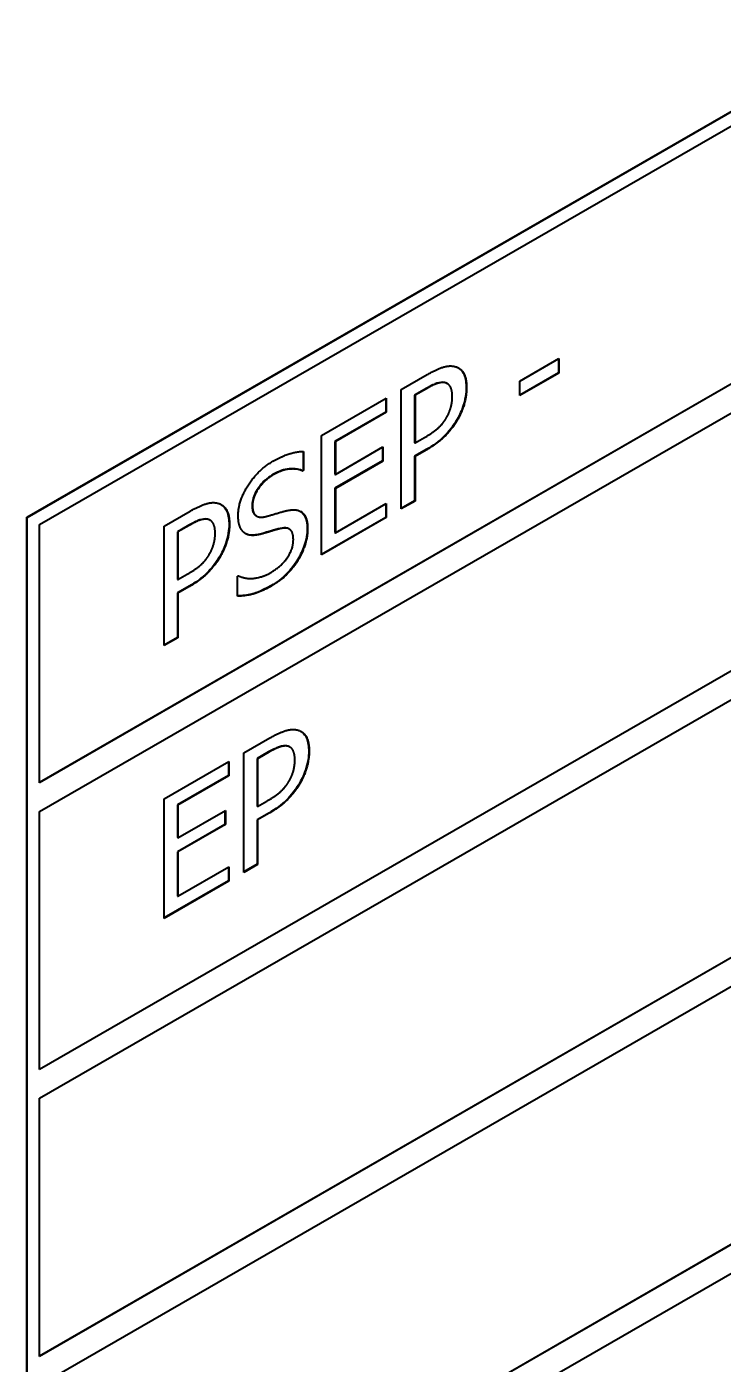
# Model space of a CAD drawing. Header units: millimetres. Extents: x 0 to 5945, y 0 to 4205.
# Drawn here: x 5628.37 to 5634.33, y 3433.98 to 3445.41 of the extents above; entities that cross this region are included whole.
import ezdxf

# ---------------------------------------------------------------- set-up
doc = ezdxf.new("R2010")
doc.units = ezdxf.units.MM
doc.header["$LTSCALE"] = 5
doc.layers.add('가시적인 것(ISO)', color=3, linetype='Continuous', lineweight=40)
doc.layers.add('가시적인 좁은 것(ISO)', color=3, linetype='Continuous', lineweight=35)

msp = doc.modelspace()

# ---------------------------------------------------------------- linework, layer by layer
at = {"layer": '가시적인 것(ISO)'}
for p, q in [((5628.3737, 3441.2188), (5660.9006, 3459.9498)), ((5628.3772, 3441.2168), (5660.9041, 3459.9478)), ((5628.4833, 3441.1552), (5660.798, 3459.7641)), ((5628.4833, 3438.9519), (5660.7945, 3457.5587)), ((5660.798, 3457.5567), (5628.4833, 3438.9479)), ((5628.4833, 3438.7026), (5660.798, 3457.3114)), ((5628.4833, 3436.4993), (5660.7945, 3455.1061)), ((5660.798, 3455.1041), (5628.4833, 3436.4952)), ((5628.4833, 3436.25), (5660.798, 3454.8588)), ((5628.4833, 3434.0467), (5660.7945, 3452.6535)), ((5660.798, 3452.6514), (5628.4833, 3434.0426)), ((5628.4833, 3433.7973), (5660.798, 3452.4062)), ((5628.4833, 3431.594), (5660.7945, 3450.2008)), ((5660.798, 3450.1988), (5628.4833, 3431.5899)), ((5628.4833, 3431.3447), (5660.798, 3449.9535)), ((5632.5934, 3442.3822), (5632.9279, 3442.5748)), ((5632.9244, 3442.5728), (5632.9244, 3442.4526)), ((5632.9279, 3442.5748), (5632.9279, 3442.4506)), ((5631.5791, 3442.3107), (5631.8012, 3442.4386)), ((5632.9244, 3442.4526), (5632.5934, 3442.262)), ((5632.9279, 3442.4506), (5632.5934, 3442.2579)), ((5632.9244, 3442.4526), (5632.9279, 3442.4506)), ((5631.7905, 3442.3189), (5631.6931, 3442.2628)), ((5631.794, 3442.3169), (5631.6966, 3442.2608)), ((5631.9697, 3442.3628), (5631.9733, 3442.3608)), ((5632.5934, 3442.2579), (5632.5934, 3442.3822)), ((5630.8972, 3441.9181), (5631.4502, 3442.2365)), ((5631.4467, 3442.2344), (5631.4467, 3442.1176)), ((5631.4502, 3442.2365), (5631.4502, 3442.1156)), ((5631.5791, 3441.2888), (5631.5791, 3442.3107)), ((5631.6931, 3442.2628), (5631.6931, 3441.8554)), ((5631.6931, 3442.2628), (5631.6966, 3442.2608)), ((5631.6966, 3442.2608), (5631.6966, 3441.8533)), ((5631.4467, 3442.1176), (5631.0112, 3441.8668)), ((5631.4502, 3442.1156), (5631.0147, 3441.8648)), ((5631.4467, 3442.1176), (5631.4502, 3442.1156)), ((5630.8972, 3440.8961), (5630.8972, 3441.9181)), ((5631.0112, 3441.8668), (5631.0147, 3441.8648)), ((5631.0112, 3441.8668), (5631.0112, 3441.5869)), ((5631.0147, 3441.8648), (5631.0147, 3441.5849)), ((5631.6966, 3441.8533), (5631.7768, 3441.8995)), ((5630.7397, 3441.7813), (5630.7397, 3441.6211)), ((5630.7432, 3441.7813), (5630.7432, 3441.619)), ((5631.0147, 3441.5849), (5631.4208, 3441.8187)), ((5631.4173, 3441.8167), (5631.4173, 3441.6999)), ((5631.4208, 3441.8187), (5631.4208, 3441.6978)), ((5631.6931, 3441.8554), (5631.6966, 3441.8533)), ((5631.7926, 3441.7968), (5631.6931, 3441.7394)), ((5631.7962, 3441.7947), (5631.6966, 3441.7374)), ((5631.4173, 3441.6999), (5631.0112, 3441.466)), ((5631.4208, 3441.6978), (5631.0147, 3441.464)), ((5631.4173, 3441.6999), (5631.4208, 3441.6978)), ((5631.6931, 3441.7394), (5631.6931, 3441.3585)), ((5631.6931, 3441.7394), (5631.6966, 3441.7374)), ((5631.6966, 3441.7374), (5631.6966, 3441.3564)), ((5630.7397, 3441.6211), (5630.7311, 3441.6161)), ((5630.7311, 3441.6161), (5630.7347, 3441.6141)), ((5630.7432, 3441.619), (5630.7347, 3441.6141)), ((5630.7397, 3441.6211), (5630.7432, 3441.619)), ((5631.0112, 3441.5869), (5631.0147, 3441.5849)), ((5631.0112, 3441.466), (5631.0147, 3441.464)), ((5631.0112, 3441.466), (5631.0112, 3441.0867)), ((5631.0147, 3441.464), (5631.0147, 3441.0847)), ((5631.0147, 3441.0847), (5631.4502, 3441.3355)), ((5631.4467, 3441.3334), (5631.4467, 3441.2166)), ((5631.4502, 3441.3355), (5631.4502, 3441.2146)), ((5631.6931, 3441.3585), (5631.5791, 3441.2929)), ((5631.6966, 3441.3564), (5631.5791, 3441.2888)), ((5631.6931, 3441.3585), (5631.6966, 3441.3564)), ((5628.3737, 3421.5977), (5628.3737, 3441.2188)), ((5628.3737, 3441.2188), (5628.3772, 3441.2168)), ((5628.3772, 3421.5957), (5628.3772, 3441.2168)), ((5629.5499, 3441.1422), (5629.772, 3441.2701)), ((5629.9405, 3441.1943), (5629.9441, 3441.1922)), ((5630.3369, 3441.23), (5630.3405, 3441.228)), ((5631.4467, 3441.2166), (5630.8972, 3440.9002)), ((5631.4502, 3441.2146), (5630.8972, 3440.8961)), ((5631.4467, 3441.2166), (5631.4502, 3441.2146)), ((5628.4833, 3438.9479), (5628.4833, 3441.1552)), ((5629.5499, 3440.1203), (5629.5499, 3441.1422)), ((5629.7613, 3441.1504), (5629.6639, 3441.0943)), ((5629.6639, 3441.0943), (5629.6639, 3440.6868)), ((5629.6639, 3441.0943), (5629.6674, 3441.0922)), ((5629.7648, 3441.1483), (5629.6674, 3441.0922)), ((5629.6674, 3441.0922), (5629.6674, 3440.6848)), ((5630.6171, 3441.119), (5630.6206, 3441.117)), ((5631.0112, 3441.0867), (5631.0147, 3441.0847)), ((5629.6674, 3440.6848), (5629.7476, 3440.731)), ((5630.1767, 3440.7131), (5630.1853, 3440.718)), ((5629.6639, 3440.6868), (5629.6674, 3440.6848)), ((5629.7634, 3440.6282), (5629.6639, 3440.5709)), ((5629.767, 3440.6262), (5629.6674, 3440.5688)), ((5630.1767, 3440.5425), (5630.1767, 3440.7131)), ((5629.6639, 3440.5709), (5629.6639, 3440.1899)), ((5629.6639, 3440.5709), (5629.6674, 3440.5688)), ((5629.6674, 3440.5688), (5629.6674, 3440.1879)), ((5629.6639, 3440.1899), (5629.5499, 3440.1243)), ((5629.6674, 3440.1879), (5629.5499, 3440.1203)), ((5629.6639, 3440.1899), (5629.6674, 3440.1879)), ((5630.2318, 3439.2026), (5630.4539, 3439.3305)), ((5630.6224, 3439.2547), (5630.626, 3439.2527)), ((5629.5499, 3438.81), (5630.1029, 3439.1284)), ((5630.0994, 3439.1264), (5630.0994, 3439.0095)), ((5630.1029, 3439.1284), (5630.1029, 3439.0075)), ((5630.2318, 3438.1807), (5630.2318, 3439.2026)), ((5630.4432, 3439.2108), (5630.3458, 3439.1547)), ((5630.3458, 3439.1547), (5630.3458, 3438.7473)), ((5630.3458, 3439.1547), (5630.3493, 3439.1527)), ((5630.4467, 3439.2088), (5630.3493, 3439.1527)), ((5630.3493, 3439.1527), (5630.3493, 3438.7452)), ((5630.0994, 3439.0095), (5629.6639, 3438.7587)), ((5630.1029, 3439.0075), (5629.6674, 3438.7567)), ((5630.0994, 3439.0095), (5630.1029, 3439.0075)), ((5629.5499, 3437.788), (5629.5499, 3438.81)), ((5630.3493, 3438.7452), (5630.4295, 3438.7914)), ((5628.4833, 3436.4952), (5628.4833, 3438.7026)), ((5629.6639, 3438.7587), (5629.6674, 3438.7567)), ((5629.6639, 3438.7587), (5629.6639, 3438.4788)), ((5629.6674, 3438.7567), (5629.6674, 3438.4768)), ((5629.6674, 3438.4768), (5630.0735, 3438.7107)), ((5630.07, 3438.7086), (5630.07, 3438.5918)), ((5630.0735, 3438.7107), (5630.0735, 3438.5897)), ((5630.3458, 3438.7473), (5630.3493, 3438.7452)), ((5630.4453, 3438.6887), (5630.3458, 3438.6313)), ((5630.4489, 3438.6866), (5630.3493, 3438.6293)), ((5630.07, 3438.5918), (5629.6639, 3438.3579)), ((5630.0735, 3438.5897), (5629.6674, 3438.3559)), ((5630.07, 3438.5918), (5630.0735, 3438.5897)), ((5630.3458, 3438.6313), (5630.3458, 3438.2504)), ((5630.3458, 3438.6313), (5630.3493, 3438.6293)), ((5630.3493, 3438.6293), (5630.3493, 3438.2483)), ((5629.6639, 3438.4788), (5629.6674, 3438.4768)), ((5629.6639, 3438.3579), (5629.6674, 3438.3559)), ((5629.6639, 3438.3579), (5629.6639, 3437.9786)), ((5629.6674, 3438.3559), (5629.6674, 3437.9766)), ((5629.6674, 3437.9766), (5630.1029, 3438.2274)), ((5630.0994, 3438.2253), (5630.0994, 3438.1085)), ((5630.1029, 3438.2274), (5630.1029, 3438.1065)), ((5630.3458, 3438.2504), (5630.2318, 3438.1848)), ((5630.3493, 3438.2483), (5630.2318, 3438.1807)), ((5630.3458, 3438.2504), (5630.3493, 3438.2483)), ((5630.0994, 3438.1085), (5629.5499, 3437.7921)), ((5630.1029, 3438.1065), (5629.5499, 3437.788)), ((5630.0994, 3438.1085), (5630.1029, 3438.1065)), ((5629.6639, 3437.9786), (5629.6674, 3437.9766)), ((5628.4833, 3434.0426), (5628.4833, 3436.25))]:
    msp.add_line(p, q, dxfattribs=at)
for points, degree in [([(5631.8012, 3442.4386), (5631.88, 3442.484), (5631.9903, 3442.5177), (5632.0325, 3442.5081)], 2), ([(5632.0325, 3442.5081), (5632.082, 3442.4976), (5632.1378, 3442.4097), (5632.1378, 3442.3244)], 2), ([(5631.9516, 3442.3687), (5631.9237, 3442.3741), (5631.8492, 3442.3486), (5631.794, 3442.3169)], 2), ([(5631.9697, 3442.3628), (5631.9632, 3442.3666), (5631.9559, 3442.3692), (5631.9481, 3442.3707)], 3), ([(5632.0154, 3442.2497), (5632.0154, 3442.3027), (5631.9838, 3442.3624), (5631.9516, 3442.3687)], 2), ([(5632.1378, 3442.3244), (5632.1378, 3442.2581), (5632.097, 3442.1154), (5632.0605, 3442.0529)], 2), ([(5631.9652, 3442.0693), (5631.9917, 3442.1152), (5632.0154, 3442.2009), (5632.0154, 3442.2497)], 2), ([(5631.7768, 3441.8995), (5631.8485, 3441.9408), (5631.9366, 3442.018), (5631.9652, 3442.0693)], 2), ([(5632.0605, 3442.0529), (5632.0146, 3441.9744), (5631.8907, 3441.8492), (5631.7962, 3441.7947)], 2), ([(5630.4804, 3441.6962), (5630.5549, 3441.7391), (5630.6867, 3441.7811), (5630.7432, 3441.7813)], 2), ([(5630.1831, 3441.2327), (5630.1831, 3441.3569), (5630.3507, 3441.6216), (5630.4804, 3441.6962)], 2), ([(5630.7347, 3441.6141), (5630.6924, 3441.6345), (5630.5606, 3441.6248), (5630.4883, 3441.5832)], 2), ([(5630.4883, 3441.5832), (5630.4066, 3441.5361), (5630.3056, 3441.3894), (5630.3056, 3441.3173)], 2), ([(5629.772, 3441.2701), (5629.8508, 3441.3154), (5629.9611, 3441.3491), (5630.0033, 3441.3395)], 2), ([(5630.0033, 3441.3395), (5630.0528, 3441.3291), (5630.1086, 3441.2411), (5630.1086, 3441.1558)], 2), ([(5630.3056, 3441.3173), (5630.3056, 3441.2527), (5630.3651, 3441.2099), (5630.4209, 3441.2247)], 2), ([(5629.9224, 3441.2002), (5629.8945, 3441.2056), (5629.82, 3441.1801), (5629.7648, 3441.1483)], 2), ([(5629.9405, 3441.1943), (5629.934, 3441.1981), (5629.9267, 3441.2007), (5629.9189, 3441.2022)], 3), ([(5629.9861, 3441.0812), (5629.9861, 3441.1342), (5629.9546, 3441.1939), (5629.9224, 3441.2002)], 2), ([(5630.2404, 3441.081), (5630.2132, 3441.0993), (5630.1831, 3441.1731), (5630.1831, 3441.2327)], 2), ([(5630.4209, 3441.2247), (5630.4582, 3441.2346), (5630.5663, 3441.267), (5630.6021, 3441.2752)], 2), ([(5630.6021, 3441.2752), (5630.6931, 3441.2953), (5630.7776, 3441.214), (5630.7776, 3441.1187)], 2), ([(5629.936, 3440.9007), (5629.9625, 3440.9467), (5629.9861, 3441.0323), (5629.9861, 3441.0812)], 2), ([(5630.1086, 3441.1558), (5630.1086, 3441.0896), (5630.0678, 3440.9468), (5630.0313, 3440.8844)], 2), ([(5630.3865, 3441.0749), (5630.3407, 3441.0626), (5630.2684, 3441.0632), (5630.2404, 3441.081)], 2), ([(5630.5463, 3441.1205), (5630.5054, 3441.1102), (5630.4374, 3441.0893), (5630.3865, 3441.0749)], 2), ([(5630.6551, 3441.0267), (5630.6551, 3441.088), (5630.6029, 3441.134), (5630.5463, 3441.1205)], 2), ([(5630.7776, 3441.1187), (5630.7776, 3441.0583), (5630.7354, 3440.918), (5630.6974, 3440.8556)], 2), ([(5630.4582, 3440.7426), (5630.5556, 3440.7987), (5630.6551, 3440.9497), (5630.6551, 3441.0267)], 2), ([(5629.7476, 3440.731), (5629.8193, 3440.7722), (5629.9074, 3440.8495), (5629.936, 3440.9007)], 2), ([(5630.0313, 3440.8844), (5629.9854, 3440.8058), (5629.8615, 3440.6806), (5629.767, 3440.6262)], 2), ([(5630.6974, 3440.8556), (5630.6551, 3440.7865), (5630.5477, 3440.6766), (5630.4668, 3440.63)], 2), ([(5630.1853, 3440.718), (5630.2433, 3440.6885), (5630.3901, 3440.7035), (5630.4582, 3440.7426)], 2), ([(5630.4668, 3440.63), (5630.3708, 3440.5747), (5630.2361, 3440.5436), (5630.1767, 3440.5425)], 2), ([(5630.4539, 3439.3305), (5630.5327, 3439.3759), (5630.643, 3439.4096), (5630.6852, 3439.4)], 2), ([(5630.6852, 3439.4), (5630.7347, 3439.3895), (5630.7905, 3439.3016), (5630.7905, 3439.2163)], 2), ([(5630.6043, 3439.2606), (5630.5764, 3439.266), (5630.5019, 3439.2405), (5630.4467, 3439.2088)], 2), ([(5630.6224, 3439.2547), (5630.6159, 3439.2585), (5630.6086, 3439.2611), (5630.6008, 3439.2626)], 3), ([(5630.668, 3439.1416), (5630.668, 3439.1946), (5630.6365, 3439.2543), (5630.6043, 3439.2606)], 2), ([(5630.6179, 3438.9612), (5630.6444, 3439.0071), (5630.668, 3439.0928), (5630.668, 3439.1416)], 2), ([(5630.7905, 3439.2163), (5630.7905, 3439.15), (5630.7497, 3439.0073), (5630.7132, 3438.9448)], 2), ([(5630.4295, 3438.7914), (5630.5011, 3438.8327), (5630.5892, 3438.9099), (5630.6179, 3438.9612)], 2), ([(5630.7132, 3438.9448), (5630.6673, 3438.8663), (5630.5434, 3438.7411), (5630.4489, 3438.6866)], 2)]:
    msp.add_open_spline(points, degree=degree, dxfattribs=at)
for points, knots in [([(5632.0662, 3442.4957), (5632.0712, 3442.4927), (5632.076, 3442.4893), (5632.0923, 3442.4757), (5632.1061, 3442.4605), (5632.1295, 3442.4061), (5632.1343, 3442.3674), (5632.1343, 3442.3264)], [-0.062594595, -0.062594595, -0.062594595, -0.062594595, -0.053595446, -0.053595446, -0.030100764, -0.030100764, 0, 0, 0, 0]), ([(5631.9481, 3442.3707), (5631.9283, 3442.3746), (5631.9062, 3442.3714), (5631.8667, 3442.3579), (5631.839, 3442.3468), (5631.7905, 3442.3189)], [-0.10036624, -0.10036624, -0.10036624, -0.10036624, -0.04113079, -0.04113079, 0, 0, 0, 0]), ([(5632.1343, 3442.3264), (5632.1343, 3442.3022), (5632.1323, 3442.2771), (5632.1225, 3442.2176), (5632.1146, 3442.1902), (5632.0962, 3442.1322), (5632.0791, 3442.0929), (5632.0569, 3442.055)], [-0.047313145, -0.047313145, -0.047313145, -0.047313145, -0.038101867, -0.038101867, -0.026387587, -0.026387587, 0, 0, 0, 0]), ([(5632.0569, 3442.055), (5632.0417, 3442.0289), (5632.0251, 3442.004), (5631.9824, 3441.9481), (5631.961, 3441.9257), (5631.903, 3441.8672), (5631.8479, 3441.8286), (5631.7926, 3441.7968)], [-0.067727517, -0.067727517, -0.067727517, -0.067727517, -0.05894094, -0.05894094, -0.046924875, -0.046924875, 0, 0, 0, 0]), ([(5630.7311, 3441.6161), (5630.6923, 3441.6348), (5630.6461, 3441.6338), (5630.5756, 3441.6273), (5630.5311, 3441.6119), (5630.4847, 3441.5852)], [-0.064784891, -0.064784891, -0.064784891, -0.064784891, -0.039316189, -0.039316189, 0, 0, 0, 0]), ([(5630.4847, 3441.5852), (5630.4659, 3441.5743), (5630.4468, 3441.5616), (5630.4118, 3441.5332), (5630.3958, 3441.518), (5630.3617, 3441.4792), (5630.3468, 3441.4575), (5630.3255, 3441.4197), (5630.3171, 3441.4006), (5630.3048, 3441.3594), (5630.3021, 3441.3388), (5630.3021, 3441.3193)], [-0.062581835, -0.062581835, -0.062581835, -0.062581835, -0.050809982, -0.050809982, -0.040285786, -0.040285786, -0.027144756, -0.027144756, -0.014283739, -0.014283739, 0, 0, 0, 0]), ([(5630.037, 3441.3272), (5630.042, 3441.3242), (5630.0468, 3441.3208), (5630.0631, 3441.3071), (5630.0768, 3441.292), (5630.1002, 3441.2376), (5630.1051, 3441.1989), (5630.1051, 3441.1579)], [-0.062594595, -0.062594595, -0.062594595, -0.062594595, -0.053595446, -0.053595446, -0.030100764, -0.030100764, 0, 0, 0, 0]), ([(5630.3021, 3441.3193), (5630.3021, 3441.3038), (5630.3034, 3441.2888), (5630.3095, 3441.2636), (5630.3139, 3441.2532), (5630.3229, 3441.2412), (5630.3281, 3441.2352), (5630.3369, 3441.23)], [-0.104168183, -0.104168183, -0.104168183, -0.104168183, -0.070330287, -0.070330287, -0.039972986, -0.039972986, -0.026664546, -0.026664546, -0.026664546, -0.026664546]), ([(5629.9189, 3441.2022), (5629.8991, 3441.206), (5629.8769, 3441.2029), (5629.8375, 3441.1893), (5629.8098, 3441.1783), (5629.7613, 3441.1504)], [-0.10036624, -0.10036624, -0.10036624, -0.10036624, -0.04113079, -0.04113079, 0, 0, 0, 0]), ([(5630.7164, 3441.2686), (5630.7382, 3441.2553), (5630.7501, 3441.2354), (5630.7692, 3441.1921), (5630.7741, 3441.158), (5630.7741, 3441.1208)], [-0.043048917, -0.043048917, -0.043048917, -0.043048917, -0.027322951, -0.027322951, 0, 0, 0, 0]), ([(5630.1051, 3441.1579), (5630.1051, 3441.1337), (5630.103, 3441.1085), (5630.0933, 3441.0491), (5630.0854, 3441.0216), (5630.067, 3440.9637), (5630.0499, 3440.9244), (5630.0277, 3440.8864)], [-0.047313145, -0.047313145, -0.047313145, -0.047313145, -0.038101867, -0.038101867, -0.026387587, -0.026387587, 0, 0, 0, 0]), ([(5630.383, 3441.0769), (5630.3395, 3441.0652), (5630.3132, 3441.0648), (5630.2795, 3441.0651), (5630.2603, 3441.0699), (5630.2432, 3441.0793)], [-0.034501798, -0.034501798, -0.034501798, -0.034501798, -0.022925279, -0.022925279, -0.002537967, -0.002537967, -0.002537967, -0.002537967]), ([(5630.5427, 3441.1225), (5630.5179, 3441.1163), (5630.493, 3441.1095), (5630.4409, 3441.0935), (5630.4097, 3441.0845), (5630.383, 3441.0769)], [-0.045096747, -0.045096747, -0.045096747, -0.045096747, -0.023365634, -0.023365634, 0, 0, 0, 0]), ([(5630.6171, 3441.119), (5630.6131, 3441.1213), (5630.6087, 3441.1232), (5630.5858, 3441.1297), (5630.5642, 3441.1277), (5630.5427, 3441.1225)], [-0.024150447, -0.024150447, -0.024150447, -0.024150447, -0.018945176, -0.018945176, 0, 0, 0, 0]), ([(5630.7741, 3441.1208), (5630.7741, 3441.0985), (5630.7719, 3441.0753), (5630.7627, 3441.0229), (5630.7553, 3440.9968), (5630.735, 3440.935), (5630.717, 3440.8956), (5630.6939, 3440.8576)], [-0.052424586, -0.052424586, -0.052424586, -0.052424586, -0.040550549, -0.040550549, -0.026696354, -0.026696354, 0, 0, 0, 0]), ([(5630.0277, 3440.8864), (5630.0125, 3440.8603), (5629.9959, 3440.8355), (5629.9532, 3440.7795), (5629.9318, 3440.7572), (5629.8738, 3440.6986), (5629.8187, 3440.6601), (5629.7634, 3440.6282)], [-0.067727517, -0.067727517, -0.067727517, -0.067727517, -0.05894094, -0.05894094, -0.046924875, -0.046924875, 0, 0, 0, 0]), ([(5630.6939, 3440.8576), (5630.6538, 3440.7921), (5630.6159, 3440.752), (5630.5581, 3440.6929), (5630.5109, 3440.6595), (5630.4632, 3440.632)], [-0.058678983, -0.058678983, -0.058678983, -0.058678983, -0.040435062, -0.040435062, 0, 0, 0, 0]), ([(5630.4632, 3440.632), (5630.3695, 3440.578), (5630.3191, 3440.5656), (5630.2577, 3440.5514), (5630.2164, 3440.5456), (5630.1767, 3440.5446)], [-0.055431607, -0.055431607, -0.055431607, -0.055431607, -0.038489951, -0.038489951, -0.001108837, -0.001108837, -0.001108837, -0.001108837]), ([(5630.7189, 3439.3876), (5630.7239, 3439.3846), (5630.7286, 3439.3812), (5630.745, 3439.3676), (5630.7587, 3439.3524), (5630.7821, 3439.298), (5630.787, 3439.2593), (5630.787, 3439.2183)], [-0.062594595, -0.062594595, -0.062594595, -0.062594595, -0.053595446, -0.053595446, -0.030100764, -0.030100764, 0, 0, 0, 0]), ([(5630.6008, 3439.2626), (5630.581, 3439.2665), (5630.5588, 3439.2633), (5630.5194, 3439.2498), (5630.4916, 3439.2387), (5630.4432, 3439.2108)], [-0.10036624, -0.10036624, -0.10036624, -0.10036624, -0.04113079, -0.04113079, 0, 0, 0, 0]), ([(5630.787, 3439.2183), (5630.787, 3439.1941), (5630.7849, 3439.169), (5630.7751, 3439.1095), (5630.7673, 3439.0821), (5630.7489, 3439.0241), (5630.7318, 3438.9848), (5630.7096, 3438.9469)], [-0.047313145, -0.047313145, -0.047313145, -0.047313145, -0.038101867, -0.038101867, -0.026387587, -0.026387587, 0, 0, 0, 0]), ([(5630.7096, 3438.9469), (5630.6944, 3438.9208), (5630.6778, 3438.8959), (5630.6351, 3438.84), (5630.6136, 3438.8176), (5630.5557, 3438.7591), (5630.5006, 3438.7205), (5630.4453, 3438.6887)], [-0.067727517, -0.067727517, -0.067727517, -0.067727517, -0.05894094, -0.05894094, -0.046924875, -0.046924875, 0, 0, 0, 0])]:
    msp.add_open_spline(points, degree=3, knots=knots, dxfattribs=at)
at = {"layer": '가시적인 좁은 것(ISO)'}
for p, q in [((5631.7905, 3442.3189), (5631.794, 3442.3169)), ((5631.9481, 3442.3707), (5631.9516, 3442.3687)), ((5632.1343, 3442.3264), (5632.1378, 3442.3244)), ((5632.0569, 3442.055), (5632.0605, 3442.0529)), ((5631.7926, 3441.7968), (5631.7962, 3441.7947)), ((5630.4847, 3441.5852), (5630.4883, 3441.5832)), ((5630.3021, 3441.3193), (5630.3056, 3441.3173)), ((5629.9189, 3441.2022), (5629.9224, 3441.2002)), ((5629.7613, 3441.1504), (5629.7648, 3441.1483)), ((5630.1051, 3441.1579), (5630.1086, 3441.1558)), ((5630.383, 3441.0769), (5630.3865, 3441.0749)), ((5630.5427, 3441.1225), (5630.5463, 3441.1205)), ((5630.7741, 3441.1208), (5630.7776, 3441.1187)), ((5630.0277, 3440.8864), (5630.0313, 3440.8844)), ((5630.6939, 3440.8576), (5630.6974, 3440.8556)), ((5629.7634, 3440.6282), (5629.767, 3440.6262)), ((5630.4632, 3440.632), (5630.4668, 3440.63)), ((5630.6008, 3439.2626), (5630.6043, 3439.2606)), ((5630.4432, 3439.2108), (5630.4467, 3439.2088)), ((5630.787, 3439.2183), (5630.7905, 3439.2163)), ((5630.7096, 3438.9469), (5630.7132, 3438.9448)), ((5630.4453, 3438.6887), (5630.4489, 3438.6866))]:
    msp.add_line(p, q, dxfattribs=at)

doc.saveas('drawing.dxf')
